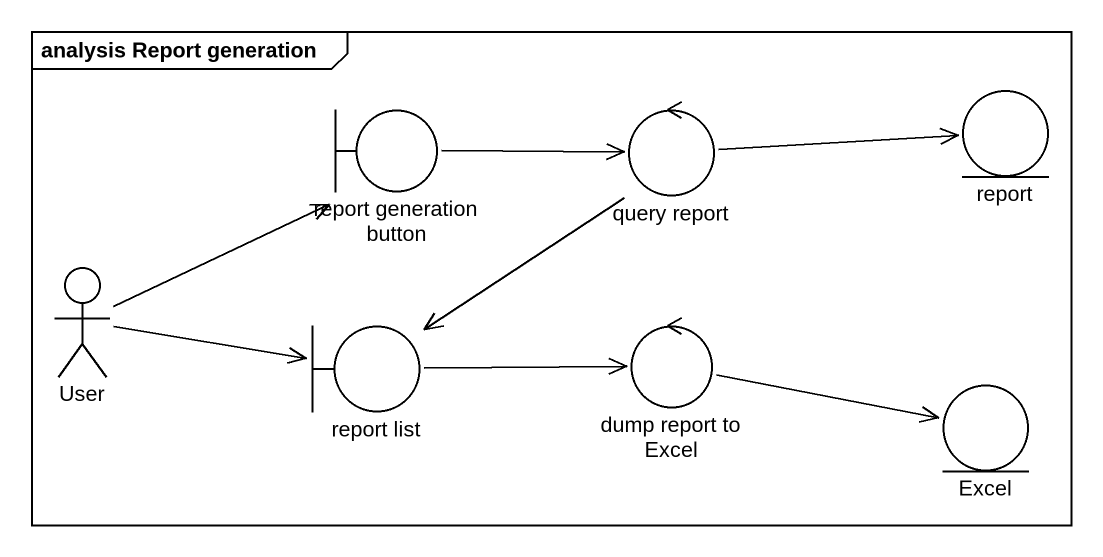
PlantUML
@startuml
mainframe analysis Report generation
boundary "report generation button" as report_generation_button
control "query report" as query_report
entity report
actor User
boundary "report list" as report_list
control "dump report to Excel" as dump_report_to_Excel
entity Excel
report_generation_button -right-> query_report
query_report -right-> report
query_report --> report_list
User -right-> report_generation_button
User -right-> report_list
report_list -right-> dump_report_to_Excel
dump_report_to_Excel -right-> Excel
@enduml
